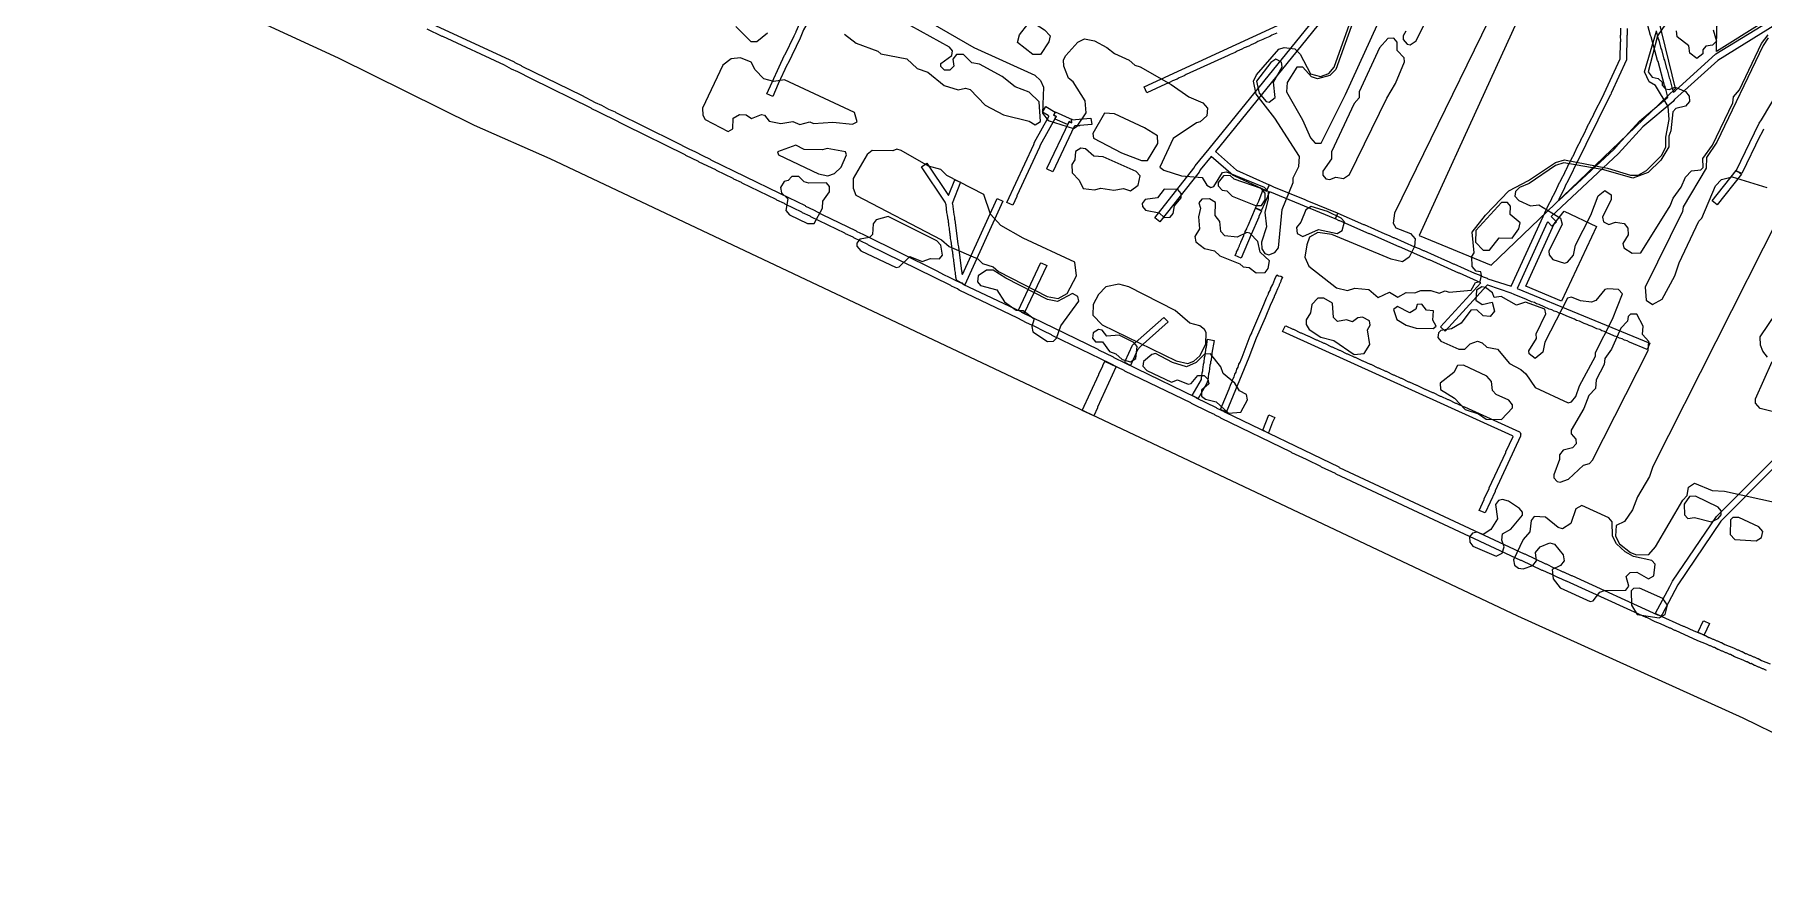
# Model space of a CAD drawing. Extents: x 1764 to 2708, y -3060 to -2272.
# Drawn here: x 1827 to 2393, y -3060 to -2788 of the extents above; entities that cross this region are included whole.
import ezdxf

# ---------------------------------------------------------------- set-up
doc = ezdxf.new("R2010")
doc.units = 0
for name, color, linetype in [('DOR_DOROZHKA', 40, 'CONTINUOUS'), ('DOR_LESTNICA', 6, 'CONTINUOUS'), ('DOR_PEREHOD', 9, 'CONTINUOUS'), ('DOR_TROTUAR', 8, 'CONTINUOUS'), ('GRANICA_UCHASTKA', 7, 'CONTINUOUS'), ('PL_DETSKAYA', 1, 'CONTINUOUS'), ('ZEL_LES_DREVESNYE', 94, 'CONTINUOUS'), ('ZEL_SPUTNIK_DOP', 40, 'CONTINUOUS'), ('ZEL_YANDEX_SHEMA', 92, 'CONTINUOUS')]:
    doc.layers.add(name, color=color, linetype=linetype)

msp = doc.modelspace()

# ---------------------------------------------------------------- linework, layer by layer
at = {"layer": 'DOR_DOROZHKA'}
for points in [[(2066.9814, -2807.0638), (2072.8114, -2794.4308), (2073.0074, -2794.2268), (2075.8754, -2788.0618), (2076.5494, -2786.8468), (2076.5454, -2786.6468), (2081.3144, -2775.8378), (2083.2324, -2776.5968), (2081.4184, -2780.6378), (2081.4224, -2780.8378), (2080.8464, -2781.9508), (2079.7064, -2784.7768), (2079.0354, -2786.0928), (2077.8954, -2788.9188), (2073.8744, -2797.3098), (2073.6784, -2797.5138), (2070.7124, -2803.7818), (2069.8574, -2805.9008), (2068.9014, -2807.9228)], [(2145.5914, -2842.6848), (2154.3864, -2823.6848), (2154.6684, -2822.8788), (2159.2914, -2814.5738), (2159.2874, -2814.3738), (2159.0834, -2814.1788), (2157.2594, -2813.1168), (2158.3204, -2811.2938), (2161.3614, -2813.1288), (2160.8814, -2814.0398), (2161.6924, -2814.5228), (2156.4924, -2823.9398), (2156.3054, -2824.5438), (2148.8464, -2840.5128), (2148.8504, -2840.7128), (2147.5114, -2843.5438)], [(2158.7634, -2831.7948), (2158.6594, -2831.5968), (2165.9314, -2816.2318), (2166.7394, -2816.6148), (2166.8374, -2816.5118), (2166.7184, -2815.6148), (2173.1094, -2815.0758), (2173.3554, -2817.1718), (2169.4594, -2817.4558), (2169.3614, -2817.5578), (2167.8614, -2817.5908), (2167.5654, -2817.7968), (2160.5834, -2832.6558)], [(2131.7654, -2869.5978), (2131.1594, -2869.3098), (2131.0544, -2869.1128), (2130.6524, -2869.0208), (2129.0334, -2868.1558), (2129.0154, -2867.3558), (2128.9134, -2867.2578), (2128.7794, -2865.6598), (2128.5594, -2864.7638), (2128.4234, -2863.0658), (2128.3204, -2862.9678), (2128.1864, -2861.3708), (2127.9664, -2860.4748), (2127.9494, -2859.6748), (2127.8474, -2859.5768), (2127.8304, -2858.7768), (2127.7274, -2858.6788), (2127.3564, -2855.3848), (2127.1374, -2854.4898), (2127.1194, -2853.6898), (2127.0174, -2853.5918), (2127.0004, -2852.7918), (2126.8984, -2852.6938), (2126.7634, -2851.0958), (2126.5444, -2850.1998), (2126.5264, -2849.3998), (2126.4244, -2849.3018), (2126.4074, -2848.5018), (2126.3054, -2848.4038), (2126.1704, -2846.8058), (2125.9514, -2845.9108), (2125.6974, -2843.4148), (2125.3794, -2842.6208), (2117.6244, -2830.9828), (2119.4004, -2829.8438), (2126.4324, -2840.3968), (2128.5224, -2835.2498), (2130.4394, -2836.0088), (2127.6884, -2842.9718), (2127.7904, -2843.0698), (2128.1664, -2846.5628), (2128.3854, -2847.4588), (2128.4034, -2848.2588), (2128.5054, -2848.3568), (2129.4784, -2856.3398), (2129.6974, -2857.2358), (2130.6704, -2865.2188), (2130.7724, -2865.3168), (2130.7874, -2866.0168), (2130.9944, -2866.3118), (2142.3614, -2841.3538), (2144.2804, -2842.2128)], [(2220.3064, -2860.0798), (2220.7844, -2859.0698), (2220.7804, -2858.8698), (2221.2614, -2857.9588), (2221.2564, -2857.7588), (2221.7374, -2856.8478), (2221.7334, -2856.6478), (2222.2134, -2855.7368), (2222.2094, -2855.5368), (2222.6894, -2854.6258), (2222.6854, -2854.4258), (2223.1664, -2853.5148), (2223.1614, -2853.3148), (2223.6424, -2852.4038), (2223.6384, -2852.2038), (2224.1184, -2851.2938), (2224.1144, -2851.0938), (2224.5944, -2850.1828), (2226.9744, -2844.5278), (2228.8934, -2845.3868), (2228.0344, -2847.3068), (2228.0384, -2847.5068), (2225.5594, -2853.1628), (2222.3264, -2860.9368)], [(2149.3544, -2877.9218), (2156.6264, -2862.5568), (2156.8244, -2862.4528), (2158.6444, -2863.3138), (2151.2764, -2878.8808)], [(2217.4144, -2911.4698), (2216.7034, -2910.9848), (2215.4934, -2910.5108), (2218.3484, -2903.7458), (2218.9134, -2902.1318), (2219.2984, -2901.4238), (2219.5794, -2900.5168), (2219.9644, -2899.8088), (2220.2444, -2898.9018), (2220.6294, -2898.1928), (2220.9104, -2897.2868), (2221.2954, -2896.5778), (2221.5754, -2895.6718), (2221.9604, -2894.9628), (2222.2414, -2894.0558), (2222.6264, -2893.3478), (2225.2774, -2886.3868), (2225.7574, -2885.4758), (2225.7534, -2885.2758), (2229.7574, -2876.0848), (2230.6094, -2873.8648), (2231.2814, -2872.5498), (2231.2774, -2872.3498), (2231.9494, -2871.0348), (2231.9444, -2870.8348), (2232.6164, -2869.5198), (2233.2804, -2867.8038), (2233.9494, -2866.3888), (2234.5564, -2866.6758), (2235.2604, -2866.8608), (2235.8674, -2867.1478), (2235.2934, -2868.3608), (2235.2974, -2868.5608), (2234.7214, -2869.6738), (2234.7254, -2869.8738), (2234.1494, -2870.9868), (2233.6774, -2872.2978), (2233.1014, -2873.4108), (2233.1054, -2873.6108), (2232.5294, -2874.7238), (2232.5334, -2874.9238), (2232.0524, -2875.8348), (2230.1524, -2880.4778), (2227.1944, -2887.1458), (2224.8284, -2893.3998)], [(2184.2434, -2895.0778), (2184.3344, -2894.6748), (2186.7224, -2889.4208), (2196.9304, -2880.2958), (2198.3634, -2881.7658), (2189.2354, -2889.9668), (2188.3554, -2890.8868), (2186.0654, -2896.0388)], [(2302.1694, -2944.3568), (2300.2494, -2943.4978), (2301.8744, -2939.9608), (2301.8694, -2939.7608), (2303.4964, -2936.3238), (2303.4924, -2936.1238), (2308.9434, -2924.4998), (2308.9394, -2924.2998), (2311.3334, -2919.3458), (2311.1274, -2919.0498), (2235.8514, -2884.9578), (2236.7124, -2883.1378), (2236.9104, -2883.0338), (2239.2364, -2884.1838), (2239.4364, -2884.1798), (2241.7624, -2885.3298), (2241.9624, -2885.3258), (2244.2894, -2886.4758), (2244.4894, -2886.4718), (2246.8154, -2887.6218), (2247.0154, -2887.6178), (2249.3414, -2888.7678), (2249.5414, -2888.7638), (2251.8674, -2889.9138), (2252.0674, -2889.9098), (2254.3934, -2891.0608), (2254.5934, -2891.0558), (2256.9194, -2892.2068), (2257.1194, -2892.2018), (2259.4454, -2893.3528), (2259.6454, -2893.3478), (2261.9714, -2894.4988), (2262.1714, -2894.4938), (2264.4974, -2895.6448), (2264.6974, -2895.6398), (2267.0234, -2896.7908), (2267.2234, -2896.7858), (2269.5494, -2897.9368), (2269.7494, -2897.9318), (2272.0754, -2899.0828), (2272.2754, -2899.0788), (2274.6014, -2900.2288), (2274.8014, -2900.2248), (2277.1274, -2901.3748), (2277.3274, -2901.3708), (2279.6534, -2902.5208), (2279.8534, -2902.5168), (2282.3824, -2903.7628), (2282.5824, -2903.7578), (2284.9084, -2904.9088), (2285.1084, -2904.9038), (2287.4344, -2906.0548), (2287.6344, -2906.0498), (2289.9604, -2907.2008), (2290.1604, -2907.1968), (2292.4864, -2908.3468), (2292.6864, -2908.3428), (2295.2144, -2909.5888), (2295.4144, -2909.5838), (2313.4014, -2917.7998), (2313.6054, -2917.9958), (2313.8184, -2918.5918), (2313.7204, -2918.6938), (2313.7314, -2919.1938), (2305.4134, -2937.0828), (2305.4184, -2937.2828)], [(2206.2884, -2905.9068), (2209.2764, -2900.6398), (2209.2654, -2900.1398), (2209.4524, -2899.5348), (2209.5294, -2898.4328), (2209.7164, -2897.8288), (2209.7054, -2897.3288), (2209.8924, -2896.7238), (2209.9684, -2895.6218), (2210.1554, -2895.0178), (2210.1444, -2894.5178), (2210.3314, -2893.9138), (2210.3214, -2893.4128), (2210.5084, -2892.8088), (2210.5844, -2891.7068), (2210.7714, -2891.1028), (2210.7604, -2890.6028), (2210.9474, -2889.9978), (2211.2934, -2887.4888), (2213.4024, -2887.8438), (2212.6934, -2892.0618), (2212.4404, -2894.2678), (2212.2534, -2894.8728), (2212.2644, -2895.3728), (2212.0774, -2895.9768), (2211.8244, -2898.1838), (2211.6374, -2898.7878), (2211.3854, -2900.9938), (2210.9094, -2902.1048), (2208.2104, -2906.8658)], [(2231.0644, -2918.0778), (2229.3454, -2917.2148), (2231.3394, -2912.2688), (2233.2584, -2913.1278), (2232.5914, -2914.6438), (2231.2644, -2918.0738)], [(2373.6674, -2984.2329), (2371.9504, -2983.4699), (2371.9454, -2983.2699), (2373.5724, -2979.8329), (2373.7704, -2979.7289), (2375.5894, -2980.5899), (2373.8674, -2984.2289)]]:
    msp.add_lwpolyline(points, close=True, dxfattribs=at)
for points in [[(2233.9404, -2787.2478), (2232.3534, -2787.8828), (2231.6624, -2788.2978), (2230.0754, -2788.9318), (2229.3834, -2789.3478), (2227.7964, -2789.9818), (2227.1054, -2790.3968), (2225.5184, -2791.0318), (2224.8264, -2791.4468), (2223.2394, -2792.0818), (2222.5484, -2792.4968), (2220.9614, -2793.1308), (2220.2694, -2793.5468), (2218.6824, -2794.1808), (2217.9914, -2794.5958), (2204.3174, -2800.7948), (2203.6264, -2801.2098), (2202.0394, -2801.8448), (2201.3474, -2802.2598), (2199.7604, -2802.8938), (2199.0694, -2803.3088), (2197.4824, -2803.9438), (2191.4404, -2806.7758), (2190.4974, -2804.7948), (2250.7294, -2777.0798)], [(2252.1664, -2778.7498), (2213.8674, -2826.0018), (2220.8014, -2832.0548), (2231.4124, -2836.9288), (2230.5534, -2838.8478), (2220.2444, -2834.0678), (2219.6404, -2833.8808), (2212.5014, -2827.6318), (2208.8944, -2832.0118), (2208.5094, -2832.7208), (2195.6544, -2849.0068), (2194.0264, -2847.7418), (2206.7814, -2831.4578), (2207.2644, -2830.6468), (2211.8474, -2825.1448), (2247.6144, -2781.0498)], [(2401.1175, -2782.1348), (2378.4074, -2796.1328), (2364.1774, -2808.9468), (2363.6904, -2809.5578), (2353.7644, -2817.8758), (2345.8504, -2826.6518), (2323.7834, -2847.2388), (2325.5224, -2849.0028), (2324.0524, -2850.4348), (2322.7214, -2849.0628), (2322.5264, -2849.2668), (2312.6884, -2870.8908), (2356.0964, -2888.7628), (2355.2394, -2890.7828), (2349.3854, -2888.4078), (2348.6764, -2888.0228), (2347.7704, -2887.7418), (2347.0614, -2887.3568), (2346.1554, -2887.0768), (2345.4464, -2886.6918), (2344.5394, -2886.4108), (2342.9224, -2885.6458), (2342.0154, -2885.3648), (2341.3074, -2884.9798), (2340.4004, -2884.6998), (2339.6924, -2884.3148), (2338.7854, -2884.0338), (2337.1684, -2883.2688), (2336.2614, -2882.9878), (2335.5524, -2882.6028), (2334.6464, -2882.3228), (2333.0294, -2881.5568), (2332.1224, -2881.2768), (2331.4134, -2880.8918), (2330.5074, -2880.6108), (2329.7984, -2880.2258), (2328.8924, -2879.9458), (2327.2744, -2879.1798), (2326.3684, -2878.8998), (2325.6594, -2878.5148), (2324.7534, -2878.2338), (2324.0444, -2877.8488), (2323.1374, -2877.5688), (2319.9054, -2876.1378), (2318.9984, -2875.8568), (2318.2894, -2875.4728), (2317.3834, -2875.1918), (2315.7664, -2874.4258), (2311.6294, -2872.8148), (2310.7184, -2872.3338), (2303.0594, -2869.7978), (2302.8594, -2869.8028), (2289.0764, -2884.8078), (2287.5464, -2883.4408), (2300.7394, -2868.9478), (2293.7684, -2865.7968), (2293.5684, -2865.8008), (2283.9704, -2861.5058), (2283.7704, -2861.5108), (2274.1724, -2857.2158), (2273.9724, -2857.2198), (2264.3744, -2852.9248), (2264.1744, -2852.9288), (2254.5774, -2848.6338), (2254.3774, -2848.6388), (2253.1644, -2848.0648), (2253.9234, -2846.1468), (2262.3074, -2849.8678), (2262.5074, -2849.8638), (2269.2774, -2852.9188), (2270.7904, -2853.4868), (2272.1054, -2854.1588), (2272.3054, -2854.1538), (2279.0754, -2857.2098), (2280.5884, -2857.7768), (2281.9034, -2858.4488), (2282.1034, -2858.4448), (2288.8724, -2861.4998), (2290.3854, -2862.0678), (2291.7014, -2862.7398), (2291.9014, -2862.7358), (2298.6704, -2865.7908), (2300.1834, -2866.3588), (2301.4984, -2867.0308), (2302.8094, -2867.5028), (2303.0144, -2867.6978), (2310.6704, -2870.1338), (2322.3264, -2844.6688), (2322.5224, -2844.4648), (2323.3814, -2842.5448), (2323.5774, -2842.3408), (2324.4364, -2840.4218), (2324.6314, -2840.2168), (2325.4904, -2838.2978), (2325.6864, -2838.0928), (2326.5454, -2836.1738), (2326.7414, -2835.9688), (2327.6004, -2834.0498), (2327.7954, -2833.8458), (2328.6544, -2831.9258), (2328.8504, -2831.7218), (2329.7094, -2829.8018), (2329.9054, -2829.5978), (2330.7644, -2827.6778), (2330.9604, -2827.4738), (2331.8194, -2825.5538), (2332.0144, -2825.3498), (2332.8734, -2823.4298), (2333.0694, -2823.2258), (2333.9284, -2821.3068), (2334.1244, -2821.1018), (2334.9834, -2819.1828), (2335.1784, -2818.9778), (2336.0374, -2817.0588), (2336.2334, -2816.8538), (2337.0924, -2814.9348), (2337.2884, -2814.7308), (2338.1474, -2812.8108), (2340.4524, -2808.3588), (2346.3804, -2795.6238), (2346.4614, -2790.1198), (2346.5594, -2790.0168), (2346.5134, -2787.9168), (2346.6114, -2787.8148), (2346.5644, -2785.6148)], [(2348.6664, -2785.6698), (2348.7144, -2787.8698), (2348.6164, -2787.9718), (2348.4894, -2795.9788), (2343.4224, -2806.8938), (2343.3304, -2807.2958), (2343.1354, -2807.5008), (2331.1554, -2831.8718), (2330.9594, -2832.0758), (2328.9504, -2836.3218), (2328.7544, -2836.5258), (2327.7994, -2838.6478), (2326.1664, -2841.7848), (2326.2704, -2841.9828), (2344.4174, -2825.1818), (2345.6854, -2823.6538), (2352.7234, -2815.9978), (2361.9594, -2808.1938), (2361.0844, -2804.7108), (2360.8754, -2804.3158), (2358.8064, -2796.5558), (2358.5984, -2796.1608), (2356.5294, -2788.4008), (2356.3204, -2788.0058), (2354.2524, -2780.2458)], [(2358.1884, -2786.4638), (2358.8474, -2789.1518), (2359.0554, -2789.5468), (2359.7144, -2792.2348), (2359.9224, -2792.6298), (2360.6894, -2795.7148), (2360.8984, -2796.1108), (2361.5564, -2798.7978), (2361.7654, -2799.1938), (2362.4234, -2801.8808), (2362.6324, -2802.2768), (2363.2904, -2804.9638), (2363.8254, -2806.5528), (2364.4164, -2806.1398), (2377.6624, -2794.0478), (2398.9915, -2780.9798)], [(2393.3015, -2818.6228), (2392.4425, -2820.5428), (2392.2465, -2820.7468), (2386.2125, -2833.1838), (2384.3924, -2832.3218), (2391.8585, -2816.6528), (2392.6365, -2815.6358), (2404.5115, -2795.6688)], [(2413.4444, -2912.7369), (2379.3684, -2947.0909), (2365.2104, -2967.9069), (2360.1174, -2977.6229), (2359.7284, -2978.1309), (2358.0114, -2977.3679), (2357.9064, -2977.1699), (2362.6214, -2968.4639), (2363.4824, -2966.6439), (2377.9334, -2945.5209), (2399.0874, -2924.3529)]]:
    msp.add_lwpolyline(points, dxfattribs=at)
at = {"layer": 'DOR_LESTNICA'}
for points in [[(2166.7374, -2816.5148), (2165.9294, -2816.1318), (2165.4504, -2817.1428), (2161.4114, -2815.4288), (2161.3094, -2815.3308), (2161.7924, -2814.5198), (2160.9814, -2814.0378), (2161.4614, -2813.1268), (2161.3594, -2813.0288), (2166.9164, -2815.5098), (2166.6184, -2815.6168)], [(2376.4994, -2842.0978), (2384.3904, -2832.2218), (2384.2924, -2832.3248), (2385.5054, -2832.8988), (2386.1165, -2833.3858), (2378.1294, -2843.4638)], [(2253.8254, -2846.2488), (2253.0644, -2848.0668), (2231.6624, -2839.2238), (2231.4644, -2839.3288), (2231.4684, -2839.5288), (2230.8924, -2840.6418), (2230.8964, -2840.8418), (2228.9894, -2845.1848), (2228.7914, -2845.2898), (2226.9714, -2844.4278), (2228.0244, -2842.2038), (2229.5444, -2838.4698), (2230.5554, -2838.9478), (2231.5124, -2836.9258), (2232.9274, -2837.5958), (2243.1204, -2841.6778), (2243.8294, -2842.0628), (2253.7204, -2846.0518)]]:
    msp.add_lwpolyline(points, close=True, dxfattribs=at)
at = {"layer": 'DOR_PEREHOD'}
msp.add_lwpolyline([(2170.2753, -2910.7868), (2175.7223, -2898.9638), (2175.7183, -2898.7638), (2176.9643, -2896.2348), (2176.9603, -2896.0348), (2177.5343, -2894.8218), (2177.7323, -2894.7178), (2181.2713, -2896.4418), (2181.2753, -2896.6418), (2175.2543, -2909.6788), (2175.2583, -2909.8788), (2174.0143, -2912.5078)], close=True, dxfattribs=at)
at = {"layer": 'DOR_TROTUAR'}
for points in [[(1927.3114, -2770.1608), (1984.2134, -2796.6458), (1984.4174, -2796.8418), (1986.5394, -2797.7958), (1986.7434, -2797.9918), (2006.2604, -2807.5748), (2010.7134, -2809.8808), (2012.8344, -2810.8348), (2015.1634, -2812.0858), (2017.2844, -2813.0398), (2017.4894, -2813.2358), (2037.0064, -2822.8188), (2041.4584, -2825.1248), (2043.5804, -2826.0788), (2045.9084, -2827.3298), (2048.4344, -2828.4758), (2048.6384, -2828.6708), (2071.0864, -2839.5918), (2071.2904, -2839.7878), (2079.4794, -2843.7128), (2079.6834, -2843.9088), (2082.2094, -2845.0548), (2085.1444, -2846.5918), (2096.2664, -2851.9548), (2096.4704, -2852.1508), (2098.3904, -2853.0098), (2098.5944, -2853.2048), (2122.6634, -2865.0918), (2124.7894, -2866.2458), (2126.7094, -2867.1048), (2128.8354, -2868.2598), (2131.0574, -2869.2128), (2131.1614, -2869.4098), (2150.1654, -2878.4048), (2150.3694, -2878.5998), (2175.3454, -2890.7668), (2175.5504, -2890.9628), (2180.4024, -2893.2598), (2180.6064, -2893.4548), (2187.7844, -2896.9018), (2187.9894, -2897.0978), (2207.3014, -2906.4858), (2207.5064, -2906.6808), (2214.0774, -2909.8408), (2214.2824, -2910.0368), (2216.7064, -2911.0848), (2217.0124, -2911.3778), (2254.2184, -2929.2838), (2254.4224, -2929.4798), (2314.9654, -2957.7869), (2315.1654, -2957.7829), (2321.9394, -2961.0379), (2322.1394, -2961.0339), (2324.6674, -2962.2799), (2324.8674, -2962.2759), (2327.5984, -2963.6169), (2327.7984, -2963.6129), (2330.3264, -2964.8589), (2330.5264, -2964.8549), (2358.6194, -2977.7549), (2358.8194, -2977.7509), (2367.0044, -2981.4759), (2367.2044, -2981.4709), (2370.5394, -2982.9999), (2372.9614, -2983.9479), (2374.0744, -2984.5249), (2374.2744, -2984.5199), (2375.3874, -2985.0969), (2375.5874, -2985.0919), (2376.7004, -2985.6689), (2376.9004, -2985.6639), (2378.0134, -2986.2409), (2378.2134, -2986.2359), (2379.3264, -2986.8119), (2379.5264, -2986.8079), (2380.6394, -2987.3839), (2383.4654, -2988.5239), (2384.7804, -2989.1959), (2384.9804, -2989.1919), (2386.0934, -2989.7679), (2386.2934, -2989.7639), (2387.4064, -2990.3399), (2387.6064, -2990.3359), (2388.7194, -2990.9119), (2388.9194, -2990.9069), (2390.0324, -2991.4839), (2390.2324, -2991.4789), (2391.3454, -2992.0559), (2391.5454, -2992.0509), (2392.6584, -2992.6279), (2395.4844, -2993.7669)], [(2394.3324, -2995.9929), (2393.2194, -2995.4169), (2393.0194, -2995.4209), (2391.9064, -2994.8449), (2391.7064, -2994.8489), (2390.5934, -2994.2729), (2390.3934, -2994.2769), (2389.2804, -2993.7009), (2389.0804, -2993.7049), (2387.9674, -2993.1289), (2387.7674, -2993.1339), (2386.6544, -2992.5569), (2383.8284, -2991.4179), (2382.5124, -2990.7459), (2382.3124, -2990.7499), (2381.1994, -2990.1739), (2380.9994, -2990.1779), (2379.8864, -2989.6019), (2379.6864, -2989.6059), (2378.5734, -2989.0299), (2378.3734, -2989.0339), (2377.2604, -2988.4579), (2377.0604, -2988.4619), (2375.9474, -2987.8859), (2375.7474, -2987.8899), (2374.6344, -2987.3139), (2371.8084, -2986.1749), (2364.5324, -2982.8299), (2364.3324, -2982.8339), (2362.8154, -2982.0669), (2362.6154, -2982.0709), (2359.5824, -2980.6359), (2357.8674, -2979.9719), (2355.1364, -2978.6309), (2354.9364, -2978.6349), (2328.8654, -2966.6919), (2328.6654, -2966.6959), (2326.3394, -2965.5459), (2326.1394, -2965.5499), (2323.6114, -2964.3039), (2323.4114, -2964.3079), (2321.0854, -2963.1579), (2320.8854, -2963.1619), (2314.1114, -2959.9069), (2313.9114, -2959.9109), (2253.3684, -2931.6038), (2253.1634, -2931.4078), (2248.6164, -2929.3048), (2248.4114, -2929.1098), (2243.8644, -2927.0068), (2243.6594, -2926.8108), (2238.9094, -2924.6118), (2238.7054, -2924.4168), (2215.6534, -2913.3088), (2215.4494, -2913.1128), (2213.7314, -2912.3498), (2213.5274, -2912.1538), (2211.8104, -2911.3908), (2211.6054, -2911.1948), (2206.0444, -2908.5138), (2205.8404, -2908.3178), (2184.2033, -2897.8798), (2183.9993, -2897.6838), (2181.8773, -2896.7288), (2179.3473, -2895.3828), (2160.4393, -2886.1868), (2160.2343, -2885.9908), (2157.7083, -2884.8448), (2154.7733, -2883.3078), (2152.0453, -2882.0658), (2149.1103, -2880.5288), (2130.0044, -2871.4358), (2129.3934, -2870.9488), (2127.4744, -2870.0898), (2127.2694, -2869.8948), (2100.2704, -2856.6708), (2100.0654, -2856.4748), (2095.4154, -2854.2738), (2095.2114, -2854.0788), (2092.6854, -2852.9328), (2092.4814, -2852.7368), (2087.0224, -2850.1538), (2086.8184, -2849.9578), (2081.3594, -2847.3738), (2081.1554, -2847.1788), (2078.6294, -2846.0328), (2078.4244, -2845.8368), (2072.9664, -2843.2538), (2072.7614, -2843.0578), (2070.2354, -2841.9118), (2070.0314, -2841.7158), (2064.5724, -2839.1328), (2064.3684, -2838.9368), (2058.9094, -2836.3538), (2058.7054, -2836.1578), (2056.1794, -2835.0118), (2055.9754, -2834.8158), (2050.5164, -2832.2328), (2050.3124, -2832.0368), (2044.8534, -2829.4528), (2044.6494, -2829.2578), (2040.4034, -2827.2478), (2040.1994, -2827.0528), (2020.6824, -2817.4688), (2016.2304, -2815.1638), (2014.1084, -2814.2088), (2011.7804, -2812.9588), (2009.6584, -2812.0038), (2009.4544, -2811.8088), (1989.9364, -2802.2248), (1985.4844, -2799.9198), (1983.3634, -2798.9648), (1981.0344, -2797.7148), (1960.9224, -2788.3448), (1960.7224, -2788.3488), (1955.7674, -2785.9548)]]:
    msp.add_lwpolyline(points, dxfattribs=at)
at = {"layer": 'GRANICA_UCHASTKA'}
msp.add_lwpolyline([(2486.7724, -3060.431), (2386.6644, -3011.5669), (2312.9044, -2978.1419), (1996.0054, -2828.4077), (1971.2554, -2817.4367), (1926.7564, -2795.3858), (1827.2134, -2749.5118)], dxfattribs=at)
at = {"layer": 'PL_DETSKAYA'}
for points in [[(2385.8675, -2776.6358), (2393.0495, -2783.6908), (2377.8734, -2793.2398), (2377.9825, -2784.9788)], [(2327.9964, -2845.5028), (2338.6854, -2850.5748), (2327.1864, -2874.9738), (2315.5034, -2870.1028), (2324.7934, -2849.7128)]]:
    msp.add_lwpolyline(points, close=True, dxfattribs=at)
at = {"layer": 'ZEL_LES_DREVESNYE'}
msp.add_lwpolyline([(2310.2144, -2743.5958), (2327.1124, -2751.6708), (2280.5474, -2853.4868), (2304.1974, -2863.2508), (2364.5484, -2805.3268), (2353.3304, -2759.6178), (2313.5504, -2740.5107), (2312.6874, -2740.1987)], close=True, dxfattribs=at)
at = {"layer": 'ZEL_SPUTNIK_DOP'}
for points in [[(2276.2484, -2786.5838), (2275.2814, -2788.1058), (2275.3084, -2789.3558), (2276.5904, -2790.8288), (2277.5964, -2791.0568), (2279.5694, -2789.7638), (2300.1844, -2748.2968)], [(2260.3364, -2779.4238), (2253.2564, -2799.0868), (2251.3004, -2801.1298), (2247.3214, -2802.2168), (2245.3054, -2801.5098), (2242.4844, -2798.3188), (2240.4844, -2798.3618), (2237.3424, -2803.4328), (2237.1574, -2806.4388), (2242.3574, -2815.5808), (2244.9874, -2821.5268), (2246.5254, -2823.2448), (2248.5254, -2823.2018), (2256.4354, -2807.2728), (2273.1534, -2770.6428)], [(2056.8514, -2785.0708), (2061.7104, -2789.9688), (2063.7104, -2789.9258), (2067.1514, -2787.0998)], [(2092.4244, -2787.5538), (2096.2394, -2790.4728), (2103.2984, -2793.0718), (2104.3204, -2794.0508), (2112.8584, -2795.6168), (2116.1794, -2798.7968), (2119.7064, -2799.9718), (2125.0534, -2804.3578), (2129.5864, -2805.7608), (2132.0754, -2805.2068), (2133.5864, -2805.6748), (2138.4504, -2810.8218), (2144.5214, -2813.9428), (2152.8204, -2816.0148), (2154.8474, -2817.2218), (2156.5754, -2816.1838), (2156.1854, -2809.6888), (2152.8644, -2806.5088), (2148.3264, -2804.8558), (2144.0004, -2801.4478), (2136.6584, -2797.3538), (2134.1474, -2796.9078), (2131.3384, -2794.2168), (2129.0884, -2794.2658), (2127.8704, -2795.7928), (2128.1694, -2798.0378), (2126.9464, -2799.3148), (2125.1954, -2799.3528), (2123.9184, -2798.1298), (2123.8974, -2797.1298), (2127.5934, -2794.5478), (2127.8114, -2793.0428), (2126.7834, -2791.8138), (2114.1264, -2784.8338)], [(2361.2424, -2784.2468), (2358.5734, -2788.0568), (2355.5774, -2799.8778), (2356.8654, -2801.6008), (2358.8764, -2802.0578), (2360.1534, -2803.2808), (2360.1744, -2804.2808), (2361.2014, -2805.5088), (2362.4574, -2805.7318), (2364.4414, -2804.9388), (2367.7234, -2806.3688), (2369.0064, -2807.8418), (2369.0444, -2809.5918), (2367.8264, -2811.1188), (2364.5924, -2811.9388), (2363.6144, -2812.9608), (2362.9994, -2819.2278), (2362.2864, -2820.9938), (2362.3624, -2824.4938), (2359.7044, -2828.8038), (2355.5404, -2832.8958), (2350.5774, -2834.7538), (2341.0124, -2831.9588), (2327.9574, -2829.7398), (2325.2234, -2830.5488), (2316.5974, -2836.4888), (2313.3744, -2837.8088), (2312.1514, -2839.0858), (2311.9334, -2840.5918), (2313.2164, -2842.0648), (2317.0044, -2843.7338), (2319.7494, -2843.4238), (2326.8464, -2847.7728), (2327.3894, -2849.7628), (2323.0784, -2858.6098), (2323.1054, -2859.8598), (2324.3884, -2861.3328), (2328.1654, -2862.5018), (2329.1604, -2862.2308), (2331.1114, -2859.9368), (2331.7914, -2856.6708), (2336.8314, -2846.8068), (2339.1964, -2840.5028), (2341.4084, -2838.7038), (2343.4414, -2840.1608), (2343.4734, -2841.6608), (2340.5974, -2847.4758), (2340.8794, -2848.9708), (2342.6514, -2849.9328), (2344.8854, -2849.1338), (2347.6464, -2849.5748), (2348.9284, -2851.0478), (2348.9774, -2853.2978), (2347.2864, -2856.0858), (2347.5694, -2857.5808), (2350.3574, -2859.2708), (2353.1074, -2859.2118), (2362.7784, -2843.7448), (2363.7244, -2841.2228), (2366.3994, -2837.6638), (2367.8284, -2834.3808), (2369.7854, -2832.3378), (2372.7804, -2832.0228), (2373.5144, -2831.2568), (2373.4494, -2828.2568), (2376.6074, -2823.9358), (2383.3115, -2810.0338), (2383.5185, -2808.0288), (2385.4695, -2805.7348), (2392.6455, -2790.5718), (2394.8365, -2787.7738)], [(2376.7924, -2786.1618), (2377.8734, -2789.8908), (2376.6504, -2791.1678), (2374.4054, -2791.4668), (2373.4324, -2792.7378), (2373.4594, -2793.9888), (2371.4914, -2795.5318), (2369.2034, -2793.8298), (2368.8994, -2791.3358), (2365.0844, -2788.4158), (2364.7914, -2786.4218)]]:
    msp.add_lwpolyline(points, dxfattribs=at)
for points in [[(2272.2974, -2788.9208), (2270.2974, -2788.9638), (2267.6114, -2792.0228), (2260.9194, -2806.4248), (2260.9624, -2808.4248), (2259.2504, -2810.2128), (2251.8404, -2826.1318), (2251.8884, -2828.3818), (2248.9754, -2832.4468), (2249.0024, -2833.6968), (2250.0294, -2834.9248), (2251.2844, -2835.1478), (2253.2684, -2834.3548), (2255.7794, -2834.8008), (2257.7524, -2833.5078), (2269.9684, -2808.4808), (2272.8664, -2803.6658), (2275.7144, -2796.6008), (2275.6874, -2795.3508), (2273.3834, -2792.8988), (2273.3244, -2790.1488)], [(2233.6744, -2795.7578), (2231.9464, -2796.7958), (2227.3254, -2802.8988), (2228.1624, -2806.8828), (2230.4714, -2809.5848), (2231.4774, -2809.8128), (2233.4444, -2808.2698), (2232.8364, -2803.2798), (2235.7294, -2798.2148), (2235.4464, -2796.7198)], [(2177.5284, -2813.4798), (2173.6684, -2820.0668), (2173.9504, -2821.5608), (2183.0594, -2826.3668), (2189.6194, -2828.9768), (2191.6194, -2828.9338), (2195.0004, -2823.3578), (2194.9464, -2820.8578), (2190.6374, -2818.1988), (2180.7834, -2813.6598)], [(2168.0424, -2825.9408), (2167.8514, -2828.6968), (2166.8844, -2830.2188), (2166.9434, -2832.9688), (2169.2474, -2835.4198), (2170.5574, -2838.1428), (2174.3184, -2838.5618), (2176.3074, -2838.0188), (2180.5744, -2838.6768), (2183.8134, -2838.1068), (2186.0794, -2838.8078), (2188.5424, -2837.0038), (2189.2274, -2833.9878), (2187.9444, -2832.5148), (2177.0864, -2827.7468), (2174.0804, -2827.5618), (2171.2764, -2825.1208), (2169.7704, -2824.9028)], [(2075.1724, -2834.2008), (2073.9494, -2835.4778), (2072.7044, -2835.7548), (2071.4974, -2837.7818), (2071.7854, -2839.5268), (2073.8284, -2841.4838), (2073.1594, -2845.2498), (2074.4424, -2846.7228), (2080.2574, -2849.5988), (2082.5074, -2849.5508), (2085.1494, -2844.4908), (2085.3514, -2842.2358), (2087.5364, -2839.1868), (2087.4984, -2837.4368), (2086.4714, -2836.2078), (2080.7214, -2836.3318), (2079.2104, -2835.8648), (2077.4224, -2834.1528)], [(2214.7884, -2836.1868), (2214.8094, -2837.1868), (2216.0924, -2838.6598), (2217.5974, -2838.8778), (2219.3854, -2840.5898), (2226.9564, -2843.6778), (2228.9564, -2843.6348), (2230.1684, -2841.8578), (2230.1194, -2839.6078), (2228.8374, -2838.1348), (2220.0164, -2835.0738), (2218.7394, -2833.8508), (2216.4894, -2833.8988)], [(2202.6074, -2839.7018), (2201.5804, -2838.4738), (2197.0744, -2838.3208), (2194.8844, -2841.1198), (2190.8944, -2841.7058), (2189.9214, -2842.9778), (2189.9434, -2843.9778), (2190.9704, -2845.2058), (2195.4924, -2846.1088), (2197.0244, -2847.5768), (2199.0244, -2847.5328), (2199.9974, -2846.2618), (2200.4434, -2843.7508), (2202.6404, -2841.2018)], [(2209.4014, -2841.5558), (2208.4284, -2842.8278), (2208.9664, -2844.5668), (2208.2754, -2847.3338), (2208.6114, -2851.3278), (2207.1654, -2853.8608), (2207.4534, -2855.6058), (2210.2524, -2857.7958), (2213.5184, -2858.4758), (2215.3064, -2860.1878), (2221.8664, -2862.7978), (2222.8884, -2863.7768), (2224.8934, -2863.9828), (2227.1814, -2865.6848), (2230.1814, -2865.6198), (2231.1544, -2864.3478), (2231.6004, -2861.8368), (2228.5354, -2858.9018), (2227.7104, -2855.4178), (2225.1504, -2852.7218), (2224.1454, -2852.4938), (2220.9274, -2854.0638), (2216.9164, -2853.6498), (2215.6334, -2852.1768), (2215.3134, -2848.9318), (2213.7704, -2846.9648), (2213.9284, -2842.7088), (2211.9014, -2841.5018)], [(2096.4044, -2856.0038), (2096.4254, -2857.0038), (2097.7084, -2858.4768), (2109.3334, -2863.9788), (2110.3274, -2863.7068), (2113.7574, -2860.3818), (2117.7954, -2862.0448), (2120.5244, -2860.9858), (2123.5304, -2861.1708), (2124.5034, -2859.8988), (2123.9324, -2856.6598), (2122.6504, -2855.1868), (2106.7214, -2847.2768), (2102.7424, -2848.3628), (2101.7694, -2849.6348), (2101.5954, -2853.1398), (2100.6164, -2854.1618), (2097.3774, -2854.7318)], [(2240.3694, -2850.8918), (2240.6624, -2852.8868), (2242.4334, -2853.8488), (2247.6354, -2851.4858), (2253.6684, -2852.8558), (2255.3964, -2851.8178), (2256.0874, -2849.0518), (2255.0604, -2847.8228), (2250.5114, -2845.6708), (2245.2234, -2844.0338), (2243.4944, -2845.0718), (2241.8314, -2849.1098)], [(2309.4764, -2842.6458), (2307.4764, -2842.6888), (2299.1704, -2851.8728), (2299.0014, -2855.6288), (2301.5614, -2858.3248), (2303.5614, -2858.2818), (2306.7254, -2854.2108), (2310.9804, -2854.3688), (2313.1664, -2851.3198), (2313.6234, -2849.3098), (2310.3134, -2846.6298), (2310.5044, -2843.8738)], [(2136.1544, -2866.6508), (2135.9484, -2868.6568), (2136.9754, -2869.8848), (2142.2574, -2871.2718), (2144.8444, -2875.2178), (2148.6544, -2877.8868), (2150.9094, -2878.0878), (2154.4693, -2880.7628), (2153.7733, -2883.2788), (2154.0613, -2885.0238), (2158.8813, -2888.1718), (2160.8813, -2888.1278), (2161.8603, -2887.1068), (2163.2734, -2883.0738), (2169.1014, -2874.9438), (2168.8184, -2873.4488), (2167.0474, -2872.4868), (2162.1004, -2875.0948), (2158.8344, -2874.4148), (2145.1774, -2867.4568), (2141.1174, -2864.7928), (2138.8674, -2864.8418)], [(2247.3714, -2874.0028), (2245.4144, -2876.0468), (2244.9744, -2878.8068), (2243.5224, -2881.0898), (2243.5554, -2882.5898), (2244.5934, -2884.3188), (2248.3974, -2886.7378), (2252.6744, -2887.8958), (2259.2774, -2892.5058), (2262.5224, -2892.1848), (2264.4574, -2889.1418), (2263.6044, -2884.4078), (2264.5724, -2882.8858), (2264.2904, -2881.3918), (2262.0124, -2880.1898), (2260.5184, -2880.4728), (2258.7954, -2881.7608), (2256.7784, -2881.0538), (2253.7894, -2881.6188), (2252.5124, -2880.3958), (2252.1594, -2875.6508), (2249.3714, -2873.9598)], [(2286.8884, -2885.4058), (2286.6704, -2886.9108), (2287.6984, -2888.1398), (2293.5074, -2890.7658), (2295.5074, -2890.7218), (2297.2204, -2888.9338), (2299.7044, -2888.1298), (2301.2154, -2888.5978), (2302.7474, -2890.0658), (2306.2634, -2890.7398), (2310.1164, -2895.4088), (2313.9104, -2897.3278), (2315.4424, -2898.7958), (2318.5404, -2903.2318), (2329.4044, -2908.2498), (2330.3984, -2907.9778), (2331.8614, -2906.1948), (2333.0354, -2902.6678), (2338.3304, -2893.0488), (2338.3034, -2891.7988), (2343.8214, -2880.9238), (2347.1434, -2872.5978), (2345.8604, -2871.1248), (2342.3554, -2870.9498), (2341.3604, -2871.2218), (2338.4364, -2874.7868), (2336.9464, -2875.3188), (2333.4354, -2874.8948), (2330.4084, -2873.7098), (2329.1644, -2873.9868), (2321.7214, -2888.4048), (2321.0414, -2891.6708), (2318.5844, -2893.7258), (2316.5524, -2892.2688), (2316.5304, -2891.2688), (2318.9444, -2887.2138), (2318.9114, -2885.7138), (2322.0214, -2879.1438), (2321.7394, -2877.6488), (2315.4344, -2875.2838), (2312.4564, -2876.3488), (2307.3914, -2873.4568), (2305.1464, -2873.7548), (2304.6144, -2872.2658), (2302.3264, -2870.5648), (2301.0704, -2870.3418), (2299.3424, -2871.3788), (2299.1624, -2874.6348), (2301.1944, -2876.0918), (2304.4284, -2875.2718), (2305.2434, -2878.2558), (2303.7814, -2880.0378), (2301.5254, -2879.8368), (2299.4824, -2877.8798), (2297.4824, -2877.9228), (2294.3244, -2882.2438), (2291.1114, -2884.0638), (2287.6224, -2884.6398)], [(2351.7894, -2879.2508), (2349.7894, -2879.2938), (2349.0554, -2880.0598), (2348.8374, -2881.5658), (2346.6364, -2883.8648), (2343.5324, -2890.6848), (2341.3464, -2893.7338), (2341.1404, -2895.7398), (2338.4974, -2900.7988), (2338.3074, -2903.5548), (2336.1054, -2905.8538), (2334.4474, -2910.1418), (2330.3484, -2917.2338), (2330.3754, -2918.4838), (2331.9134, -2920.2018), (2331.9454, -2921.7018), (2330.7224, -2922.9788), (2327.7384, -2923.7938), (2326.5214, -2925.3208), (2326.5534, -2926.8208), (2324.6614, -2931.8638), (2324.6834, -2932.8638), (2325.7104, -2934.0928), (2326.7154, -2934.3209), (2329.4444, -2933.2619), (2334.3474, -2928.6529), (2336.3364, -2928.1099), (2337.3154, -2927.0889), (2355.5494, -2891.1758), (2355.7344, -2888.1698), (2353.6854, -2885.9638), (2353.8764, -2883.2078)], [(2173.8284, -2885.3468), (2173.6164, -2887.1028), (2174.6434, -2888.3308), (2176.8934, -2888.2828), (2179.2134, -2891.4838), (2181.2304, -2892.1908), (2183.2734, -2894.1478), (2186.0394, -2894.8388), (2187.7684, -2893.8008), (2188.1814, -2889.7898), (2187.1544, -2888.5608), (2182.3504, -2886.1638), (2178.3554, -2886.4998), (2176.8124, -2884.5318), (2175.5564, -2884.3088)], [(2190.2894, -2894.7468), (2190.0724, -2896.2518), (2191.3544, -2897.7248), (2199.4414, -2901.5528), (2201.4254, -2900.7588), (2204.9584, -2902.1838), (2205.9524, -2901.9118), (2208.1484, -2899.3628), (2210.1494, -2899.3198), (2211.4264, -2900.5428), (2211.7084, -2902.0378), (2209.2514, -2904.0918), (2209.2944, -2906.0918), (2210.5664, -2907.0648), (2214.0884, -2907.9898), (2218.1694, -2911.6528), (2222.1644, -2911.3168), (2224.3284, -2907.2678), (2224.0404, -2905.5228), (2221.7634, -2904.3218), (2220.2094, -2901.8538), (2216.3884, -2898.6848), (2215.5894, -2896.4508), (2212.2474, -2892.2708), (2210.2474, -2892.3138), (2207.5574, -2895.1238), (2204.3334, -2896.4438), (2199.8014, -2895.0408), (2194.2364, -2892.1598), (2192.9914, -2892.4368)], [(2287.4954, -2901.9008), (2287.5384, -2903.9008), (2292.1034, -2906.8038), (2295.6844, -2910.4788), (2299.9674, -2911.8868), (2302.5054, -2913.5828), (2307.5104, -2913.7248), (2311.1804, -2909.8938), (2311.1584, -2908.8938), (2309.8764, -2907.4208), (2305.8324, -2905.5068), (2304.5554, -2904.2838), (2304.2404, -2901.2888), (2302.7024, -2899.5718), (2295.1214, -2895.9828), (2293.1214, -2896.0268), (2291.9194, -2898.3038)], [(2307.8284, -2939.9818), (2306.5834, -2940.2588), (2305.6104, -2941.5308), (2306.2134, -2946.2698), (2304.0384, -2949.8188), (2301.5704, -2951.3728), (2299.5544, -2950.6658), (2298.0594, -2950.9488), (2297.0864, -2952.2198), (2297.1244, -2953.9698), (2298.1514, -2955.1988), (2305.7274, -2958.5369), (2307.7064, -2957.4939), (2308.4134, -2955.4769), (2307.6144, -2953.2439), (2307.8214, -2951.2379), (2310.5384, -2949.6789), (2314.4414, -2945.0919), (2314.4204, -2944.0919), (2313.3934, -2942.8628), (2309.8394, -2940.4388)], [(2311.5054, -2959.6629), (2311.7924, -2961.4079), (2313.0644, -2962.3809), (2314.5704, -2962.5979), (2317.7984, -2961.5279), (2319.0164, -2960.0009), (2318.7064, -2957.2559), (2320.1694, -2955.4739), (2323.3924, -2954.1529), (2324.9034, -2954.6209), (2327.7284, -2958.0619), (2328.0224, -2960.0559), (2326.8044, -2961.5829), (2324.0814, -2962.8929), (2324.3964, -2965.8879), (2326.7114, -2968.8389), (2336.5644, -2973.3789), (2337.5584, -2973.1069), (2339.7494, -2970.3079), (2341.2384, -2969.7759), (2348.2394, -2969.6249), (2349.2124, -2968.3529), (2348.3924, -2965.1189), (2349.6154, -2963.8419), (2351.8654, -2963.7929), (2355.6644, -2965.9629), (2357.3924, -2964.9249), (2357.8114, -2961.1639), (2356.7844, -2959.9349), (2350.7514, -2958.5649), (2347.9694, -2957.1239), (2345.1594, -2954.4329), (2343.8554, -2951.9599), (2343.7524, -2947.2099), (2342.7254, -2945.9819), (2333.8834, -2941.9199), (2331.9054, -2942.9639), (2330.2574, -2947.7519), (2327.5454, -2949.5609), (2326.0344, -2949.0939), (2321.9584, -2945.6799), (2318.2024, -2945.5109), (2317.2294, -2946.7829), (2316.8104, -2950.5439), (2314.6144, -2953.0919)], [(2367.3904, -2941.4469), (2367.4664, -2944.9469), (2368.4934, -2946.1749), (2370.7384, -2945.8769), (2376.2704, -2947.2579), (2378.4994, -2946.2089), (2379.4724, -2944.9369), (2379.4454, -2943.6869), (2378.4184, -2942.4589), (2371.0864, -2938.8649), (2369.0864, -2938.9089)], [(2382.5104, -2946.6229), (2382.3634, -2951.3779), (2383.9004, -2953.0959), (2390.9124, -2953.4449), (2392.6404, -2952.4069), (2393.0974, -2950.3959), (2391.8154, -2948.9229), (2385.2444, -2945.8129), (2383.2444, -2945.8559)], [(2349.9944, -2969.8369), (2350.0974, -2974.5869), (2351.9124, -2977.5499), (2359.1894, -2978.6429), (2361.1684, -2977.5999), (2361.8534, -2974.5829), (2360.3044, -2972.3659), (2352.7284, -2969.0279), (2350.7284, -2969.0709)]]:
    msp.add_lwpolyline(points, close=True, dxfattribs=at)
at = {"layer": 'ZEL_YANDEX_SHEMA'}
for points in [[(2315.1674, -2758.7288), (2272.5344, -2846.1948), (2272.1044, -2849.4558), (2272.8864, -2850.9398), (2277.6804, -2852.8378), (2279.2184, -2854.5548), (2279.0224, -2857.0608), (2277.3474, -2860.5988), (2275.1304, -2862.1478), (2271.3584, -2861.2288), (2251.9234, -2853.1438), (2247.4074, -2852.4908), (2244.6894, -2854.0508), (2243.7434, -2856.5718), (2243.0794, -2860.5888), (2244.3944, -2863.5618), (2253.5514, -2870.6178), (2257.0734, -2871.5418), (2259.5574, -2870.7378), (2264.0684, -2871.1408), (2267.1284, -2873.8258), (2270.8404, -2871.9948), (2273.6284, -2873.6858), (2276.3464, -2872.1258), (2279.1014, -2872.3168), (2281.0854, -2871.5238), (2284.3354, -2871.4538), (2287.1074, -2872.3938), (2289.0914, -2871.6008), (2290.3524, -2872.0738), (2297.5924, -2871.4168), (2299.0384, -2868.8848), (2300.5324, -2868.6018), (2300.9894, -2866.5908), (2300.7124, -2865.3468), (2299.2074, -2865.1288), (2297.9244, -2863.6558), (2297.8544, -2860.4058), (2298.5774, -2859.1398), (2297.9314, -2852.3998), (2302.3124, -2846.8028), (2309.8954, -2838.8848), (2316.3264, -2835.4938), (2325.2024, -2829.5488), (2328.1864, -2828.7338), (2342.2514, -2831.4318), (2349.8064, -2833.7698), (2352.3064, -2833.7158), (2355.0244, -2832.1568), (2359.9214, -2827.2978), (2361.3624, -2824.5158), (2361.2924, -2821.2658), (2362.4184, -2815.4878), (2362.0764, -2811.2428), (2357.9244, -2804.3288), (2355.8974, -2803.1228), (2354.3274, -2799.9048), (2358.2914, -2786.5618)], [(2120.6054, -2783.6938), (2134.7894, -2791.8918), (2154.7464, -2800.9648), (2156.5344, -2802.6778), (2157.5824, -2804.9058), (2157.2664, -2813.4168), (2159.0704, -2815.8798), (2167.3804, -2818.4518), (2168.6144, -2817.6748), (2171.5224, -2813.3598), (2171.1864, -2809.3648), (2167.3004, -2803.1948), (2165.7734, -2801.9778), (2164.1874, -2798.0098), (2164.1444, -2796.0098), (2164.8614, -2794.4938), (2168.7704, -2790.1568), (2170.9984, -2789.1078), (2174.2644, -2789.7878), (2178.3134, -2791.9518), (2180.8574, -2793.8978), (2185.6564, -2796.0448), (2187.4434, -2797.7578), (2189.2044, -2798.2198), (2199.3354, -2804.0038), (2205.1774, -2808.1298), (2209.7204, -2810.0328), (2211.2584, -2811.7508), (2211.0624, -2814.2558), (2208.8554, -2816.3048), (2207.6104, -2816.5818), (2199.9684, -2821.7498), (2195.6684, -2831.0968), (2196.9394, -2832.0698), (2202.7334, -2833.9458), (2209.4994, -2834.5498), (2211.0544, -2837.0178), (2212.3204, -2837.7408), (2213.3154, -2837.4698), (2216.2174, -2832.9048), (2217.4624, -2832.6278), (2229.8264, -2837.6128), (2231.1094, -2839.0858), (2231.1634, -2841.5858), (2230.0054, -2845.8638), (2230.6074, -2850.6028), (2228.9654, -2855.6408), (2229.0144, -2857.8908), (2230.0464, -2859.3698), (2231.3074, -2859.8428), (2233.2914, -2859.0488), (2234.5094, -2857.5218), (2235.7394, -2844.9888), (2239.3004, -2836.1578), (2239.2674, -2834.6578), (2241.1864, -2830.8638), (2241.3664, -2827.6088), (2233.3404, -2815.0248), (2227.1674, -2807.1548), (2226.3254, -2802.9208), (2227.2824, -2800.8988), (2234.6044, -2792.4858), (2236.3434, -2791.9488), (2239.8544, -2792.3728), (2241.6424, -2794.0848), (2245.0334, -2800.5148), (2248.3054, -2801.4448), (2251.0334, -2800.3858), (2252.7404, -2798.3478), (2259.3414, -2779.6958)], [(2394.8585, -2788.7738), (2393.1625, -2791.3118), (2378.0864, -2822.9038), (2374.6944, -2827.9798), (2374.5194, -2831.4848), (2367.0394, -2844.1528), (2366.8214, -2845.6588), (2354.6004, -2870.4358), (2354.9424, -2874.6808), (2356.9754, -2876.1368), (2360.1874, -2874.3168), (2364.2754, -2866.7248), (2365.6834, -2862.4418), (2372.1424, -2848.7958), (2373.1204, -2847.7738), (2377.6444, -2837.1708), (2379.6014, -2835.1268), (2383.0854, -2834.3018), (2394.4165, -2837.8088)], [(2398.3775, -2847.4778), (2357.1204, -2929.1619), (2355.9404, -2932.4389), (2352.0804, -2939.0259), (2350.4224, -2943.3139), (2347.7534, -2947.1239), (2345.0304, -2948.4329), (2344.8554, -2951.9389), (2346.1594, -2954.4119), (2349.7244, -2957.3359), (2351.7414, -2958.0429), (2355.7414, -2957.9569), (2357.9374, -2955.4079), (2366.8634, -2940.2069), (2368.3314, -2938.6749), (2368.7724, -2935.9139), (2370.7454, -2934.6209), (2376.5494, -2936.9959), (2380.5554, -2937.1599), (2397.8974, -2941.0369)], [(2394.6154, -2893.3328), (2393.0724, -2891.3658), (2392.2794, -2889.3818), (2392.2204, -2886.6318), (2399.9775, -2875.2078)], [(2397.0054, -2911.2909), (2392.2274, -2910.1439), (2390.6894, -2908.4259), (2390.6574, -2906.9259), (2396.1484, -2894.8009)]]:
    msp.add_lwpolyline(points, dxfattribs=at)
for points in [[(2152.3844, -2784.2578), (2154.8844, -2784.2038), (2157.9274, -2786.1388), (2159.7204, -2788.1008), (2159.2644, -2790.1118), (2156.6004, -2794.1718), (2154.1004, -2794.2258), (2149.0134, -2790.3338), (2149.7094, -2787.8168)], [(2045.9234, -2811.8208), (2045.9724, -2814.0708), (2046.7544, -2815.5548), (2054.3414, -2819.3928), (2055.8254, -2818.6108), (2056.0004, -2815.1048), (2057.9734, -2813.8118), (2060.2284, -2814.0128), (2062.0054, -2815.2258), (2065.2284, -2813.9048), (2066.2344, -2814.1338), (2067.7774, -2816.1008), (2071.5444, -2816.7698), (2075.5334, -2816.1838), (2077.8054, -2817.1348), (2081.0394, -2816.3148), (2082.3004, -2816.7878), (2088.5454, -2816.4028), (2095.0614, -2817.0128), (2096.5454, -2816.2298), (2095.7304, -2813.2458), (2072.7364, -2802.4868), (2069.2464, -2803.0628), (2065.9754, -2802.1328), (2063.1604, -2799.1918), (2061.8564, -2796.7188), (2058.3234, -2795.2948), (2055.3284, -2795.6098), (2052.6214, -2797.6688)], [(2070.4934, -2826.0478), (2070.7654, -2827.0428), (2083.9064, -2833.2618), (2086.9234, -2833.9468), (2089.1564, -2833.1488), (2091.3634, -2831.0998), (2093.0274, -2827.0618), (2092.7554, -2826.0668), (2086.7284, -2824.9468), (2085.2394, -2825.4788), (2079.2334, -2825.3588), (2076.4504, -2823.9178)], [(2099.7774, -2826.9158), (2095.1954, -2834.7688), (2095.2654, -2838.0188), (2096.0634, -2840.2528), (2124.1454, -2854.9038), (2126.6934, -2857.0998), (2136.0364, -2861.1508), (2137.5684, -2862.6178), (2141.0954, -2863.7928), (2142.8784, -2865.2548), (2158.8124, -2873.4148), (2162.3294, -2874.0898), (2165.2974, -2872.5248), (2168.4224, -2866.7038), (2167.8254, -2862.2148), (2150.8964, -2854.3258), (2143.5544, -2850.2328), (2140.2234, -2846.5528), (2138.0824, -2840.0958), (2125.9414, -2833.8548), (2123.8984, -2831.8978), (2119.8704, -2830.7338), (2111.0064, -2825.6728), (2109.4964, -2825.2048), (2108.2564, -2825.7318), (2101.5004, -2825.6278)], [(2175.5584, -2872.8028), (2173.8784, -2876.0908), (2173.7044, -2879.5968), (2176.7744, -2882.7818), (2201.0404, -2894.5138), (2204.8124, -2895.4328), (2206.7964, -2894.6398), (2208.7584, -2892.8468), (2210.6774, -2889.0528), (2210.8464, -2885.2978), (2210.3244, -2884.3088), (2208.7974, -2883.0908), (2205.5264, -2882.1608), (2200.6834, -2878.0138), (2185.5104, -2870.3368), (2182.2384, -2869.4068), (2178.0044, -2870.2488)], [(2272.2144, -2877.7188), (2273.2854, -2880.9468), (2276.3284, -2882.8818), (2279.6004, -2883.8118), (2285.1064, -2883.9428), (2286.0894, -2883.1718), (2285.0464, -2881.1928), (2285.2314, -2878.1878), (2282.9764, -2877.9858), (2281.4334, -2876.0188), (2279.9324, -2876.0508), (2279.4654, -2877.5618), (2277.4924, -2878.8548), (2273.4434, -2876.6918)]]:
    msp.add_lwpolyline(points, close=True, dxfattribs=at)

doc.saveas('drawing.dxf')
